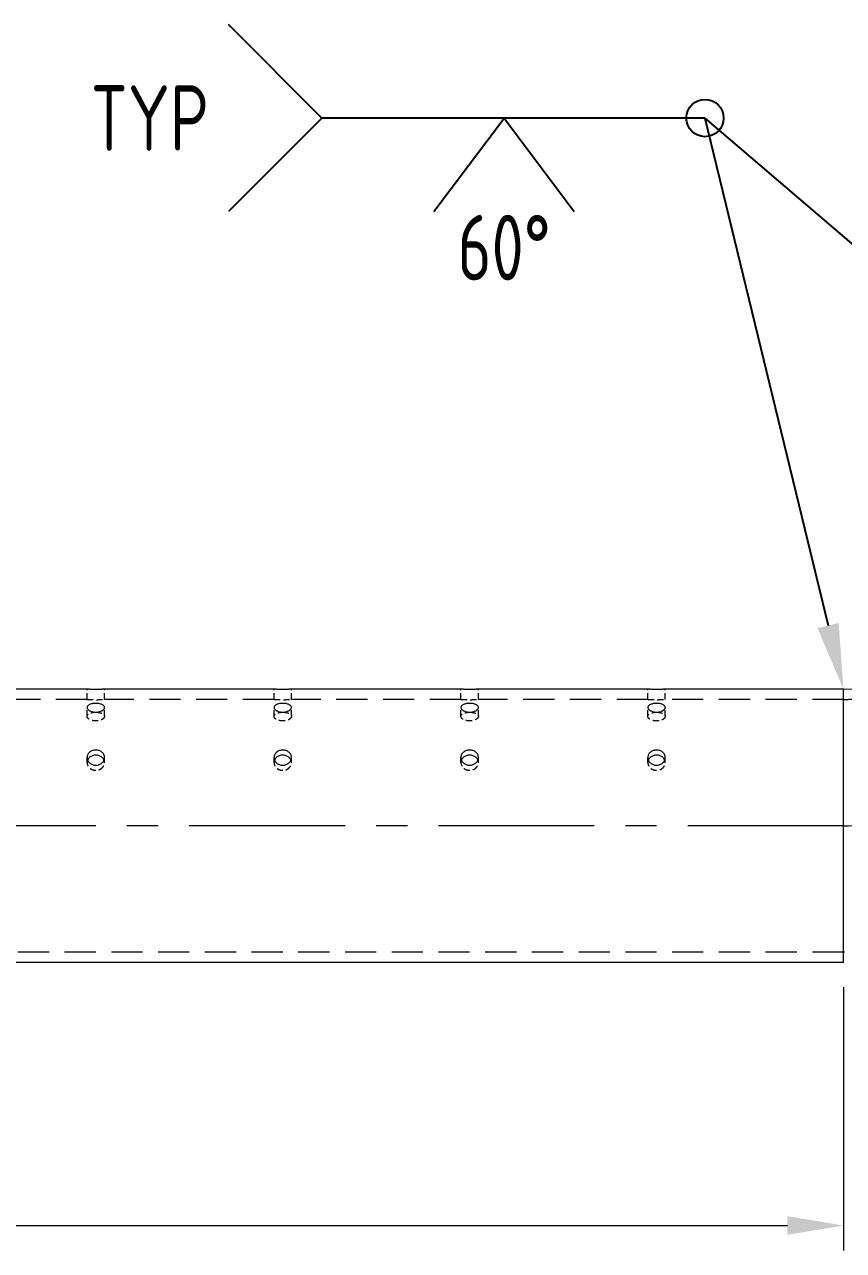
# Model space of a CAD drawing. Header units: millimetres. Extents: x -46397 to 283259, y -8690 to 23983.
# Drawn here: x 160265 to 160922, y 950 to 1933 of the extents above; entities that cross this region are included whole.
import ezdxf

# ---------------------------------------------------------------- set-up
doc = ezdxf.new("R2010")
doc.units = ezdxf.units.MM
doc.linetypes.add('CENTER', pattern=[2, 1.25, -0.25, 0.25, -0.25])
doc.linetypes.add('HIDDENX2', pattern=[0.75, 0.5, -0.25])
doc.layers.get('Defpoints').update_dxf_attribs({"lineweight": 0})
for name, color, linetype, lineweight in [('AM_5', 3, 'Continuous', 25), ('DUONGTAM', 1, 'CENTER', 0), ('PHANTOM 2', 8, 'Continuous', 0)]:
    doc.layers.add(name, color=color, linetype=linetype, lineweight=lineweight)
doc.layers.add('flashshoot', color=7, linetype='Continuous')
doc.styles.add('GHI CHÚ 1', font='isocp_IV25.ttf', dxfattribs={"width": 0.8})
doc.styles.get("Standard").update_dxf_attribs({"font": 'isocp.shx', "width": 0.8})
doc.dimstyles.new('1-30SCALE', dxfattribs={"dimtxt": 75, "dimasz": 75, "dimexe": 37.5, "dimexo": 30, "dimgap": 30, "dimtad": 1, "dimtoh": 1, "dimdec": 0, "dimdsep": 46, "dimtxsty": 'GHI CHÚ 1', "dimcen": 0.09, "dimclrd": 256, "dimclre": 256, "dimclrt": 2, "dimadec": 0, "dimazin": 0, "dimtfac": 1, "dimtdec": 0, "dimtofl": 0, "dimtmove": 0, "dimatfit": 3, "dimfxl": 1, "dimlwd": 0, "dimlwe": 0, "dimarcsym": 0})

# ---------------------------------------------------------------- blocks, each defined once
blk = doc.blocks.new('A$C49aca623')
at = {"color": 2, "linetype": 'Continuous', "lineweight": 0, "ltscale": 10, "extrusion": (2.28848e-17, 1, 0)}
for p, q in [((1353, -563.9), (1217, -563.9)), ((1503, -563.9), (1367, -563.9)), ((1653, -563.9), (1517, -563.9)), ((1803, -563.9), (1667, -563.9)), ((1960, -563.9), (1817, -563.9)), ((1960, -783), (-2832, -783))]:
    blk.add_line(p, q, dxfattribs=at)
at = {"color": 1, "linetype": 'HIDDENX2', "lineweight": 0, "ltscale": 10, "extrusion": (2.28848e-17, 1, 0)}
for p, q in [((1353, -572.08), (1353, -563.9)), ((1367, -572.08), (1367, -563.9)), ((1503, -572.08), (1503, -563.9)), ((1517, -572.08), (1517, -563.9)), ((1653, -572.08), (1653, -563.9)), ((1667, -572.08), (1667, -563.9)), ((1803, -572.08), (1803, -563.9)), ((1817, -572.08), (1817, -563.9)), ((1353, -585.66), (1353, -578.58)), ((1367, -585.66), (1367, -578.58)), ((1503, -585.66), (1503, -578.58)), ((1517, -585.66), (1517, -578.58)), ((1653, -585.66), (1653, -578.58)), ((1667, -585.66), (1667, -578.58)), ((1803, -585.66), (1803, -578.58)), ((1817, -585.66), (1817, -578.58)), ((1353, -622.77), (1353, -618.68)), ((1367, -622.77), (1367, -618.68)), ((1503, -622.77), (1503, -618.68)), ((1517, -622.77), (1517, -618.68)), ((1653, -622.77), (1653, -618.68)), ((1667, -622.77), (1667, -618.68)), ((1803, -622.77), (1803, -618.68)), ((1817, -622.77), (1817, -618.68))]:
    blk.add_line(p, q, dxfattribs=at)
at = {"color": 2, "linetype": 'Continuous', "lineweight": 0, "ltscale": 10}
blk.add_line((1960, -783), (1960, -563.9), dxfattribs=at)
at = {"color": 1, "linetype": 'HIDDENX2', "lineweight": 0, "ltscale": 50, "extrusion": (2.28848e-17, 1, 0)}
for p, q in [((1353, -572.08), (1217, -572.08)), ((1503, -572.08), (1367, -572.08)), ((1653, -572.08), (1517, -572.08)), ((1803, -572.08), (1667, -572.08)), ((1960, -572.08), (1817, -572.08)), ((1960, -774.82), (-2832, -774.82))]:
    blk.add_line(p, q, dxfattribs=at)
at = {"color": 2, "linetype": 'Continuous', "lineweight": 0, "ltscale": 10}
blk.add_arc((1960, -368.45), 195.45, 270, 360, dxfattribs=at)
at = {"color": 1, "linetype": 'HIDDENX2', "lineweight": 0, "ltscale": 50}
for points, knots in [([(2366.37, -368.45), (2366.37, -371.78), (2366.33, -375.12), (2366.1, -384.46), (2365.82, -390.47), (2364.99, -402.46), (2364.44, -408.45), (2363.08, -420.39), (2362.27, -426.35), (2360.38, -438.22), (2359.3, -444.14), (2356.89, -455.91), (2355.55, -461.77), (2352.62, -473.43), (2351.03, -479.23), (2347.58, -490.74), (2345.73, -496.47), (2341.77, -507.82), (2339.67, -513.45), (2335.21, -524.62), (2332.86, -530.15), (2327.92, -541.11), (2325.32, -546.53), (2319.9, -557.26), (2317.06, -562.56), (2311.17, -573.04), (2308.1, -578.21), (2301.74, -588.41), (2298.45, -593.44), (2291.65, -603.35), (2288.14, -608.24), (2280.9, -617.84), (2277.18, -622.56), (2269.53, -631.82), (2265.6, -636.38), (2257.54, -645.3), (2253.41, -649.67), (2244.96, -658.22), (2240.65, -662.41), (2231.83, -670.58), (2227.33, -674.57), (2218.16, -682.34), (2213.49, -686.12), (2203.98, -693.48), (2199.15, -697.06), (2189.32, -703.98), (2184.33, -707.34), (2174.21, -713.83), (2169.08, -716.96), (2158.68, -722.99), (2153.41, -725.89), (2142.76, -731.45), (2137.37, -734.12), (2126.48, -739.2), (2120.97, -741.63), (2109.87, -746.22), (2104.26, -748.4), (2092.96, -752.5), (2087.26, -754.42), (2075.79, -758.02), (2070.02, -759.69), (2058.4, -762.77), (2052.55, -764.19), (2040.81, -766.75), (2034.91, -767.9), (2023.06, -769.94), (2017.12, -770.83), (2005.19, -772.34), (1999.21, -772.97), (1987.23, -773.95), (1981.23, -774.31), (1970.15, -774.72), (1965.07, -774.82), (1960, -774.82)], [0, 0, 0, 0, 10.000757, 10.000757, 28.033596, 28.033596, 46.064384, 46.064384, 64.095172, 64.095172, 82.125961, 82.125961, 100.156749, 100.156749, 118.187538, 118.187538, 136.218326, 136.218326, 154.249115, 154.249115, 172.279903, 172.279903, 190.310692, 190.310692, 208.34148, 208.34148, 226.372269, 226.372269, 244.403058, 244.403058, 262.433846, 262.433846, 280.464635, 280.464635, 298.495423, 298.495423, 316.526212, 316.526212, 334.557, 334.557, 352.587789, 352.587789, 370.618577, 370.618577, 388.649366, 388.649366, 406.680154, 406.680154, 424.710943, 424.710943, 442.741731, 442.741731, 460.77252, 460.77252, 478.803308, 478.803308, 496.834097, 496.834097, 514.864885, 514.864885, 532.895674, 532.895674, 550.926463, 550.926463, 568.957251, 568.957251, 586.98804, 586.98804, 605.018828, 605.018828, 623.049617, 623.049617, 638.273056, 638.273056, 638.273056, 638.273056]), ([(1960, -572.08), (1963.33, -572.08), (1966.67, -572), (1974.25, -571.63), (1978.5, -571.28), (1986.95, -570.33), (1991.17, -569.73), (1999.55, -568.25), (2003.72, -567.38), (2011.99, -565.38), (2016.09, -564.25), (2024.22, -561.73), (2028.25, -560.35), (2036.21, -557.33), (2040.14, -555.7), (2047.89, -552.19), (2051.71, -550.31), (2059.23, -546.32), (2062.93, -544.2), (2070.18, -539.75), (2073.73, -537.41), (2080.69, -532.51), (2084.1, -529.95), (2090.73, -524.63), (2093.97, -521.86), (2100.26, -516.13), (2103.32, -513.17), (2109.24, -507.05), (2112.1, -503.9), (2117.63, -497.43), (2120.29, -494.11), (2125.4, -487.3), (2127.85, -483.82), (2132.52, -476.71), (2134.75, -473.07), (2138.97, -465.68), (2140.96, -461.92), (2144.71, -454.28), (2146.46, -450.4), (2149.72, -442.54), (2151.23, -438.56), (2153.99, -430.51), (2155.24, -426.44), (2157.5, -418.23), (2158.49, -414.09), (2160.23, -405.76), (2160.96, -401.57), (2162.17, -393.14), (2162.64, -388.91), (2163.32, -380.43), (2163.53, -376.18), (2163.62, -370.76), (2163.63, -369.61), (2163.63, -368.45)], [0, 0, 0, 0, 10.003018, 10.003018, 22.768541, 22.768541, 35.532448, 35.532448, 48.296355, 48.296355, 61.060263, 61.060263, 73.82417, 73.82417, 86.588078, 86.588078, 99.351985, 99.351985, 112.115893, 112.115893, 124.879801, 124.879801, 137.643708, 137.643708, 150.407616, 150.407616, 163.171523, 163.171523, 175.935431, 175.935431, 188.699339, 188.699339, 201.463246, 201.463246, 214.227154, 214.227154, 226.991061, 226.991061, 239.754969, 239.754969, 252.518876, 252.518876, 265.282784, 265.282784, 278.046692, 278.046692, 290.810599, 290.810599, 303.574507, 303.574507, 316.338414, 316.338414, 319.810033, 319.810033, 319.810033, 319.810033])]:
    blk.add_open_spline(points, degree=3, knots=knots, dxfattribs=at)
at = {"color": 2, "linetype": 'Continuous', "lineweight": 0, "ltscale": 10}
for points, knots in [([(1367, -563.9), (1367, -563.9), (1366.96, -563.9), (1366.78, -563.91), (1366.65, -563.92), (1366.29, -563.94), (1366.07, -563.96), (1365.55, -563.98), (1365.26, -564), (1364.64, -564.03), (1364.29, -564.04), (1363.52, -564.07), (1363.11, -564.08), (1362.25, -564.1), (1361.8, -564.11), (1360.89, -564.12), (1360.44, -564.12), (1359.56, -564.12), (1359.11, -564.12), (1358.2, -564.11), (1357.75, -564.1), (1356.89, -564.08), (1356.48, -564.07), (1355.71, -564.04), (1355.36, -564.03), (1354.74, -564), (1354.45, -563.98), (1353.93, -563.96), (1353.71, -563.94), (1353.35, -563.92), (1353.22, -563.91), (1353.04, -563.9), (1353, -563.9), (1353, -563.9)], [10.550311, 10.550311, 10.550311, 10.550311, 11.869099, 11.869099, 13.187888, 13.187888, 14.506676, 14.506676, 15.825465, 15.825465, 17.144254, 17.144254, 18.463043, 18.463043, 19.781833, 19.781833, 21.100622, 21.100622, 22.419411, 22.419411, 23.7382, 23.7382, 25.05699, 25.05699, 26.375779, 26.375779, 27.694567, 27.694567, 29.013356, 29.013356, 30.332144, 30.332144, 31.650933, 31.650933, 31.650933, 31.650933]), ([(1517, -563.9), (1517, -563.9), (1516.96, -563.9), (1516.78, -563.91), (1516.65, -563.92), (1516.29, -563.94), (1516.07, -563.96), (1515.55, -563.98), (1515.26, -564), (1514.64, -564.03), (1514.29, -564.04), (1513.52, -564.07), (1513.11, -564.08), (1512.25, -564.1), (1511.8, -564.11), (1510.89, -564.12), (1510.44, -564.12), (1509.56, -564.12), (1509.11, -564.12), (1508.2, -564.11), (1507.75, -564.1), (1506.89, -564.08), (1506.48, -564.07), (1505.71, -564.04), (1505.36, -564.03), (1504.74, -564), (1504.45, -563.98), (1503.93, -563.96), (1503.71, -563.94), (1503.35, -563.92), (1503.22, -563.91), (1503.04, -563.9), (1503, -563.9), (1503, -563.9)], [10.550311, 10.550311, 10.550311, 10.550311, 11.869099, 11.869099, 13.187888, 13.187888, 14.506676, 14.506676, 15.825465, 15.825465, 17.144254, 17.144254, 18.463043, 18.463043, 19.781833, 19.781833, 21.100622, 21.100622, 22.419411, 22.419411, 23.7382, 23.7382, 25.05699, 25.05699, 26.375779, 26.375779, 27.694567, 27.694567, 29.013356, 29.013356, 30.332144, 30.332144, 31.650933, 31.650933, 31.650933, 31.650933]), ([(1667, -563.9), (1667, -563.9), (1666.96, -563.9), (1666.78, -563.91), (1666.65, -563.92), (1666.29, -563.94), (1666.07, -563.96), (1665.55, -563.98), (1665.26, -564), (1664.64, -564.03), (1664.29, -564.04), (1663.52, -564.07), (1663.11, -564.08), (1662.25, -564.1), (1661.8, -564.11), (1660.89, -564.12), (1660.44, -564.12), (1659.56, -564.12), (1659.11, -564.12), (1658.2, -564.11), (1657.75, -564.1), (1656.89, -564.08), (1656.48, -564.07), (1655.71, -564.04), (1655.36, -564.03), (1654.74, -564), (1654.45, -563.98), (1653.93, -563.96), (1653.71, -563.94), (1653.35, -563.92), (1653.22, -563.91), (1653.04, -563.9), (1653, -563.9), (1653, -563.9)], [10.550311, 10.550311, 10.550311, 10.550311, 11.869099, 11.869099, 13.187888, 13.187888, 14.506676, 14.506676, 15.825465, 15.825465, 17.144254, 17.144254, 18.463043, 18.463043, 19.781833, 19.781833, 21.100622, 21.100622, 22.419411, 22.419411, 23.7382, 23.7382, 25.05699, 25.05699, 26.375779, 26.375779, 27.694567, 27.694567, 29.013356, 29.013356, 30.332144, 30.332144, 31.650933, 31.650933, 31.650933, 31.650933]), ([(1817, -563.9), (1817, -563.9), (1816.96, -563.9), (1816.78, -563.91), (1816.65, -563.92), (1816.29, -563.94), (1816.07, -563.96), (1815.55, -563.98), (1815.26, -564), (1814.64, -564.03), (1814.29, -564.04), (1813.52, -564.07), (1813.11, -564.08), (1812.25, -564.1), (1811.8, -564.11), (1810.89, -564.12), (1810.44, -564.12), (1809.56, -564.12), (1809.11, -564.12), (1808.2, -564.11), (1807.75, -564.1), (1806.89, -564.08), (1806.48, -564.07), (1805.71, -564.04), (1805.36, -564.03), (1804.74, -564), (1804.45, -563.98), (1803.93, -563.96), (1803.71, -563.94), (1803.35, -563.92), (1803.22, -563.91), (1803.04, -563.9), (1803, -563.9), (1803, -563.9)], [10.550311, 10.550311, 10.550311, 10.550311, 11.869099, 11.869099, 13.187888, 13.187888, 14.506676, 14.506676, 15.825465, 15.825465, 17.144254, 17.144254, 18.463043, 18.463043, 19.781833, 19.781833, 21.100622, 21.100622, 22.419411, 22.419411, 23.7382, 23.7382, 25.05699, 25.05699, 26.375779, 26.375779, 27.694567, 27.694567, 29.013356, 29.013356, 30.332144, 30.332144, 31.650933, 31.650933, 31.650933, 31.650933]), ([(1360, -575.27), (1360.44, -575.27), (1360.89, -575.29), (1361.8, -575.37), (1362.25, -575.43), (1363.11, -575.59), (1363.52, -575.69), (1364.29, -575.92), (1364.64, -576.06), (1365.26, -576.34), (1365.55, -576.51), (1366.07, -576.86), (1366.29, -577.06), (1366.65, -577.47), (1366.78, -577.69), (1366.96, -578.13), (1367, -578.36), (1367, -578.8), (1366.96, -579.03), (1366.78, -579.49), (1366.65, -579.72), (1366.29, -580.17), (1366.07, -580.39), (1365.55, -580.79), (1365.26, -580.98), (1364.64, -581.32), (1364.29, -581.47), (1363.52, -581.76), (1363.11, -581.88), (1362.25, -582.07), (1361.8, -582.15), (1360.89, -582.25), (1360.44, -582.27), (1359.56, -582.27), (1359.11, -582.25), (1358.2, -582.15), (1357.75, -582.07), (1356.89, -581.88), (1356.48, -581.76), (1355.71, -581.47), (1355.36, -581.32), (1354.74, -580.98), (1354.45, -580.79), (1353.93, -580.39), (1353.71, -580.17), (1353.35, -579.72), (1353.22, -579.49), (1353.04, -579.03), (1353, -578.8), (1353, -578.36), (1353.04, -578.13), (1353.22, -577.69), (1353.35, -577.47), (1353.71, -577.06), (1353.93, -576.86), (1354.45, -576.51), (1354.74, -576.34), (1355.36, -576.06), (1355.71, -575.92), (1356.48, -575.69), (1356.89, -575.59), (1357.75, -575.43), (1358.2, -575.37), (1359.11, -575.29), (1359.56, -575.27), (1360, -575.27)], [0, 0, 0, 0, 1.318789, 1.318789, 2.637578, 2.637578, 3.956368, 3.956368, 5.275157, 5.275157, 6.593945, 6.593945, 7.912734, 7.912734, 9.231522, 9.231522, 10.550311, 10.550311, 11.869099, 11.869099, 13.187888, 13.187888, 14.506676, 14.506676, 15.825465, 15.825465, 17.144254, 17.144254, 18.463043, 18.463043, 19.781833, 19.781833, 21.100622, 21.100622, 22.419411, 22.419411, 23.7382, 23.7382, 25.05699, 25.05699, 26.375779, 26.375779, 27.694567, 27.694567, 29.013356, 29.013356, 30.332144, 30.332144, 31.650933, 31.650933, 32.969721, 32.969721, 34.28851, 34.28851, 35.607298, 35.607298, 36.926087, 36.926087, 38.244876, 38.244876, 39.563665, 39.563665, 40.882454, 40.882454, 42.201244, 42.201244, 42.201244, 42.201244]), ([(1510, -575.27), (1510.44, -575.27), (1510.89, -575.29), (1511.8, -575.37), (1512.25, -575.43), (1513.11, -575.59), (1513.52, -575.69), (1514.29, -575.92), (1514.64, -576.06), (1515.26, -576.34), (1515.55, -576.51), (1516.07, -576.86), (1516.29, -577.06), (1516.65, -577.47), (1516.78, -577.69), (1516.96, -578.13), (1517, -578.36), (1517, -578.8), (1516.96, -579.03), (1516.78, -579.49), (1516.65, -579.72), (1516.29, -580.17), (1516.07, -580.39), (1515.55, -580.79), (1515.26, -580.98), (1514.64, -581.32), (1514.29, -581.47), (1513.52, -581.76), (1513.11, -581.88), (1512.25, -582.07), (1511.8, -582.15), (1510.89, -582.25), (1510.44, -582.27), (1509.56, -582.27), (1509.11, -582.25), (1508.2, -582.15), (1507.75, -582.07), (1506.89, -581.88), (1506.48, -581.76), (1505.71, -581.47), (1505.36, -581.32), (1504.74, -580.98), (1504.45, -580.79), (1503.93, -580.39), (1503.71, -580.17), (1503.35, -579.72), (1503.22, -579.49), (1503.04, -579.03), (1503, -578.8), (1503, -578.36), (1503.04, -578.13), (1503.22, -577.69), (1503.35, -577.47), (1503.71, -577.06), (1503.93, -576.86), (1504.45, -576.51), (1504.74, -576.34), (1505.36, -576.06), (1505.71, -575.92), (1506.48, -575.69), (1506.89, -575.59), (1507.75, -575.43), (1508.2, -575.37), (1509.11, -575.29), (1509.56, -575.27), (1510, -575.27)], [0, 0, 0, 0, 1.318789, 1.318789, 2.637578, 2.637578, 3.956368, 3.956368, 5.275157, 5.275157, 6.593945, 6.593945, 7.912734, 7.912734, 9.231522, 9.231522, 10.550311, 10.550311, 11.869099, 11.869099, 13.187888, 13.187888, 14.506676, 14.506676, 15.825465, 15.825465, 17.144254, 17.144254, 18.463043, 18.463043, 19.781833, 19.781833, 21.100622, 21.100622, 22.419411, 22.419411, 23.7382, 23.7382, 25.05699, 25.05699, 26.375779, 26.375779, 27.694567, 27.694567, 29.013356, 29.013356, 30.332144, 30.332144, 31.650933, 31.650933, 32.969721, 32.969721, 34.28851, 34.28851, 35.607298, 35.607298, 36.926087, 36.926087, 38.244876, 38.244876, 39.563665, 39.563665, 40.882454, 40.882454, 42.201244, 42.201244, 42.201244, 42.201244]), ([(1660, -575.27), (1660.44, -575.27), (1660.89, -575.29), (1661.8, -575.37), (1662.25, -575.43), (1663.11, -575.59), (1663.52, -575.69), (1664.29, -575.92), (1664.64, -576.06), (1665.26, -576.34), (1665.55, -576.51), (1666.07, -576.86), (1666.29, -577.06), (1666.65, -577.47), (1666.78, -577.69), (1666.96, -578.13), (1667, -578.36), (1667, -578.8), (1666.96, -579.03), (1666.78, -579.49), (1666.65, -579.72), (1666.29, -580.17), (1666.07, -580.39), (1665.55, -580.79), (1665.26, -580.98), (1664.64, -581.32), (1664.29, -581.47), (1663.52, -581.76), (1663.11, -581.88), (1662.25, -582.07), (1661.8, -582.15), (1660.89, -582.25), (1660.44, -582.27), (1659.56, -582.27), (1659.11, -582.25), (1658.2, -582.15), (1657.75, -582.07), (1656.89, -581.88), (1656.48, -581.76), (1655.71, -581.47), (1655.36, -581.32), (1654.74, -580.98), (1654.45, -580.79), (1653.93, -580.39), (1653.71, -580.17), (1653.35, -579.72), (1653.22, -579.49), (1653.04, -579.03), (1653, -578.8), (1653, -578.36), (1653.04, -578.13), (1653.22, -577.69), (1653.35, -577.47), (1653.71, -577.06), (1653.93, -576.86), (1654.45, -576.51), (1654.74, -576.34), (1655.36, -576.06), (1655.71, -575.92), (1656.48, -575.69), (1656.89, -575.59), (1657.75, -575.43), (1658.2, -575.37), (1659.11, -575.29), (1659.56, -575.27), (1660, -575.27)], [0, 0, 0, 0, 1.318789, 1.318789, 2.637578, 2.637578, 3.956368, 3.956368, 5.275157, 5.275157, 6.593945, 6.593945, 7.912734, 7.912734, 9.231522, 9.231522, 10.550311, 10.550311, 11.869099, 11.869099, 13.187888, 13.187888, 14.506676, 14.506676, 15.825465, 15.825465, 17.144254, 17.144254, 18.463043, 18.463043, 19.781833, 19.781833, 21.100622, 21.100622, 22.419411, 22.419411, 23.7382, 23.7382, 25.05699, 25.05699, 26.375779, 26.375779, 27.694567, 27.694567, 29.013356, 29.013356, 30.332144, 30.332144, 31.650933, 31.650933, 32.969721, 32.969721, 34.28851, 34.28851, 35.607298, 35.607298, 36.926087, 36.926087, 38.244876, 38.244876, 39.563665, 39.563665, 40.882454, 40.882454, 42.201244, 42.201244, 42.201244, 42.201244]), ([(1810, -575.27), (1810.44, -575.27), (1810.89, -575.29), (1811.8, -575.37), (1812.25, -575.43), (1813.11, -575.59), (1813.52, -575.69), (1814.29, -575.92), (1814.64, -576.06), (1815.26, -576.34), (1815.55, -576.51), (1816.07, -576.86), (1816.29, -577.06), (1816.65, -577.47), (1816.78, -577.69), (1816.96, -578.13), (1817, -578.36), (1817, -578.8), (1816.96, -579.03), (1816.78, -579.49), (1816.65, -579.72), (1816.29, -580.17), (1816.07, -580.39), (1815.55, -580.79), (1815.26, -580.98), (1814.64, -581.32), (1814.29, -581.47), (1813.52, -581.76), (1813.11, -581.88), (1812.25, -582.07), (1811.8, -582.15), (1810.89, -582.25), (1810.44, -582.27), (1809.56, -582.27), (1809.11, -582.25), (1808.2, -582.15), (1807.75, -582.07), (1806.89, -581.88), (1806.48, -581.76), (1805.71, -581.47), (1805.36, -581.32), (1804.74, -580.98), (1804.45, -580.79), (1803.93, -580.39), (1803.71, -580.17), (1803.35, -579.72), (1803.22, -579.49), (1803.04, -579.03), (1803, -578.8), (1803, -578.36), (1803.04, -578.13), (1803.22, -577.69), (1803.35, -577.47), (1803.71, -577.06), (1803.93, -576.86), (1804.45, -576.51), (1804.74, -576.34), (1805.36, -576.06), (1805.71, -575.92), (1806.48, -575.69), (1806.89, -575.59), (1807.75, -575.43), (1808.2, -575.37), (1809.11, -575.29), (1809.56, -575.27), (1810, -575.27)], [0, 0, 0, 0, 1.318789, 1.318789, 2.637578, 2.637578, 3.956368, 3.956368, 5.275157, 5.275157, 6.593945, 6.593945, 7.912734, 7.912734, 9.231522, 9.231522, 10.550311, 10.550311, 11.869099, 11.869099, 13.187888, 13.187888, 14.506676, 14.506676, 15.825465, 15.825465, 17.144254, 17.144254, 18.463043, 18.463043, 19.781833, 19.781833, 21.100622, 21.100622, 22.419411, 22.419411, 23.7382, 23.7382, 25.05699, 25.05699, 26.375779, 26.375779, 27.694567, 27.694567, 29.013356, 29.013356, 30.332144, 30.332144, 31.650933, 31.650933, 32.969721, 32.969721, 34.28851, 34.28851, 35.607298, 35.607298, 36.926087, 36.926087, 38.244876, 38.244876, 39.563665, 39.563665, 40.882454, 40.882454, 42.201244, 42.201244, 42.201244, 42.201244]), ([(1360, -612.72), (1360.44, -612.72), (1360.89, -612.76), (1361.8, -612.91), (1362.25, -613.02), (1363.11, -613.32), (1363.52, -613.51), (1364.29, -613.94), (1364.64, -614.18), (1365.26, -614.71), (1365.55, -615), (1366.07, -615.65), (1366.29, -616), (1366.65, -616.74), (1366.78, -617.12), (1366.96, -617.9), (1367, -618.29), (1367, -619.06), (1366.96, -619.45), (1366.78, -620.24), (1366.65, -620.63), (1366.29, -621.39), (1366.07, -621.75), (1365.55, -622.43), (1365.26, -622.74), (1364.64, -623.29), (1364.29, -623.55), (1363.52, -624.01), (1363.11, -624.21), (1362.25, -624.53), (1361.8, -624.65), (1360.89, -624.81), (1360.44, -624.85), (1359.56, -624.85), (1359.11, -624.81), (1358.2, -624.65), (1357.75, -624.53), (1356.89, -624.21), (1356.48, -624.01), (1355.71, -623.55), (1355.36, -623.29), (1354.74, -622.74), (1354.45, -622.43), (1353.93, -621.75), (1353.71, -621.39), (1353.35, -620.63), (1353.22, -620.24), (1353.04, -619.45), (1353, -619.06), (1353, -618.29), (1353.04, -617.9), (1353.22, -617.12), (1353.35, -616.74), (1353.71, -616), (1353.93, -615.65), (1354.45, -615), (1354.74, -614.71), (1355.36, -614.18), (1355.71, -613.94), (1356.48, -613.51), (1356.89, -613.32), (1357.75, -613.02), (1358.2, -612.91), (1359.11, -612.76), (1359.56, -612.72), (1360, -612.72)], [0, 0, 0, 0, 1.318789, 1.318789, 2.637578, 2.637578, 3.956368, 3.956368, 5.275157, 5.275157, 6.593945, 6.593945, 7.912734, 7.912734, 9.231522, 9.231522, 10.550311, 10.550311, 11.869099, 11.869099, 13.187888, 13.187888, 14.506676, 14.506676, 15.825465, 15.825465, 17.144254, 17.144254, 18.463043, 18.463043, 19.781833, 19.781833, 21.100622, 21.100622, 22.419411, 22.419411, 23.7382, 23.7382, 25.05699, 25.05699, 26.375779, 26.375779, 27.694567, 27.694567, 29.013356, 29.013356, 30.332144, 30.332144, 31.650933, 31.650933, 32.969721, 32.969721, 34.28851, 34.28851, 35.607298, 35.607298, 36.926087, 36.926087, 38.244876, 38.244876, 39.563665, 39.563665, 40.882454, 40.882454, 42.201244, 42.201244, 42.201244, 42.201244]), ([(1360, -616.82), (1359.56, -616.82), (1359.11, -616.86), (1358.2, -617.01), (1357.75, -617.12), (1356.89, -617.42), (1356.48, -617.6), (1355.71, -618.03), (1355.36, -618.28), (1354.74, -618.8), (1354.45, -619.1), (1353.93, -619.74), (1353.71, -620.09), (1353.49, -620.55), (1353.45, -620.64), (1353.41, -620.73)], [0, 0, 0, 0, 1.318854, 1.318854, 2.637708, 2.637708, 3.956563, 3.956563, 5.275417, 5.275417, 6.59427, 6.59427, 7.913123, 7.913123, 8.233495, 8.233495, 8.233495, 8.233495]), ([(1366.59, -620.73), (1366.55, -620.64), (1366.51, -620.55), (1366.29, -620.09), (1366.07, -619.74), (1365.55, -619.1), (1365.26, -618.8), (1364.64, -618.28), (1364.29, -618.03), (1363.52, -617.6), (1363.11, -617.42), (1362.25, -617.12), (1361.8, -617.01), (1360.89, -616.86), (1360.44, -616.82), (1360, -616.82)], [33.969824, 33.969824, 33.969824, 33.969824, 34.290196, 34.290196, 35.609049, 35.609049, 36.927902, 36.927902, 38.246757, 38.246757, 39.565611, 39.565611, 40.884465, 40.884465, 42.203319, 42.203319, 42.203319, 42.203319]), ([(1510, -612.72), (1510.44, -612.72), (1510.89, -612.76), (1511.8, -612.91), (1512.25, -613.02), (1513.11, -613.32), (1513.52, -613.51), (1514.29, -613.94), (1514.64, -614.18), (1515.26, -614.71), (1515.55, -615), (1516.07, -615.65), (1516.29, -616), (1516.65, -616.74), (1516.78, -617.12), (1516.96, -617.9), (1517, -618.29), (1517, -619.06), (1516.96, -619.45), (1516.78, -620.24), (1516.65, -620.63), (1516.29, -621.39), (1516.07, -621.75), (1515.55, -622.43), (1515.26, -622.74), (1514.64, -623.29), (1514.29, -623.55), (1513.52, -624.01), (1513.11, -624.21), (1512.25, -624.53), (1511.8, -624.65), (1510.89, -624.81), (1510.44, -624.85), (1509.56, -624.85), (1509.11, -624.81), (1508.2, -624.65), (1507.75, -624.53), (1506.89, -624.21), (1506.48, -624.01), (1505.71, -623.55), (1505.36, -623.29), (1504.74, -622.74), (1504.45, -622.43), (1503.93, -621.75), (1503.71, -621.39), (1503.35, -620.63), (1503.22, -620.24), (1503.04, -619.45), (1503, -619.06), (1503, -618.29), (1503.04, -617.9), (1503.22, -617.12), (1503.35, -616.74), (1503.71, -616), (1503.93, -615.65), (1504.45, -615), (1504.74, -614.71), (1505.36, -614.18), (1505.71, -613.94), (1506.48, -613.51), (1506.89, -613.32), (1507.75, -613.02), (1508.2, -612.91), (1509.11, -612.76), (1509.56, -612.72), (1510, -612.72)], [0, 0, 0, 0, 1.318789, 1.318789, 2.637578, 2.637578, 3.956368, 3.956368, 5.275157, 5.275157, 6.593945, 6.593945, 7.912734, 7.912734, 9.231522, 9.231522, 10.550311, 10.550311, 11.869099, 11.869099, 13.187888, 13.187888, 14.506676, 14.506676, 15.825465, 15.825465, 17.144254, 17.144254, 18.463043, 18.463043, 19.781833, 19.781833, 21.100622, 21.100622, 22.419411, 22.419411, 23.7382, 23.7382, 25.05699, 25.05699, 26.375779, 26.375779, 27.694567, 27.694567, 29.013356, 29.013356, 30.332144, 30.332144, 31.650933, 31.650933, 32.969721, 32.969721, 34.28851, 34.28851, 35.607298, 35.607298, 36.926087, 36.926087, 38.244876, 38.244876, 39.563665, 39.563665, 40.882454, 40.882454, 42.201244, 42.201244, 42.201244, 42.201244]), ([(1510, -616.82), (1509.56, -616.82), (1509.11, -616.86), (1508.2, -617.01), (1507.75, -617.12), (1506.89, -617.42), (1506.48, -617.6), (1505.71, -618.03), (1505.36, -618.28), (1504.74, -618.8), (1504.45, -619.1), (1503.93, -619.74), (1503.71, -620.09), (1503.49, -620.55), (1503.45, -620.64), (1503.41, -620.73)], [0, 0, 0, 0, 1.318854, 1.318854, 2.637708, 2.637708, 3.956563, 3.956563, 5.275417, 5.275417, 6.59427, 6.59427, 7.913123, 7.913123, 8.233495, 8.233495, 8.233495, 8.233495]), ([(1516.59, -620.73), (1516.55, -620.64), (1516.51, -620.55), (1516.29, -620.09), (1516.07, -619.74), (1515.55, -619.1), (1515.26, -618.8), (1514.64, -618.28), (1514.29, -618.03), (1513.52, -617.6), (1513.11, -617.42), (1512.25, -617.12), (1511.8, -617.01), (1510.89, -616.86), (1510.44, -616.82), (1510, -616.82)], [33.969824, 33.969824, 33.969824, 33.969824, 34.290196, 34.290196, 35.609049, 35.609049, 36.927902, 36.927902, 38.246757, 38.246757, 39.565611, 39.565611, 40.884465, 40.884465, 42.203319, 42.203319, 42.203319, 42.203319]), ([(1660, -612.72), (1660.44, -612.72), (1660.89, -612.76), (1661.8, -612.91), (1662.25, -613.02), (1663.11, -613.32), (1663.52, -613.51), (1664.29, -613.94), (1664.64, -614.18), (1665.26, -614.71), (1665.55, -615), (1666.07, -615.65), (1666.29, -616), (1666.65, -616.74), (1666.78, -617.12), (1666.96, -617.9), (1667, -618.29), (1667, -619.06), (1666.96, -619.45), (1666.78, -620.24), (1666.65, -620.63), (1666.29, -621.39), (1666.07, -621.75), (1665.55, -622.43), (1665.26, -622.74), (1664.64, -623.29), (1664.29, -623.55), (1663.52, -624.01), (1663.11, -624.21), (1662.25, -624.53), (1661.8, -624.65), (1660.89, -624.81), (1660.44, -624.85), (1659.56, -624.85), (1659.11, -624.81), (1658.2, -624.65), (1657.75, -624.53), (1656.89, -624.21), (1656.48, -624.01), (1655.71, -623.55), (1655.36, -623.29), (1654.74, -622.74), (1654.45, -622.43), (1653.93, -621.75), (1653.71, -621.39), (1653.35, -620.63), (1653.22, -620.24), (1653.04, -619.45), (1653, -619.06), (1653, -618.29), (1653.04, -617.9), (1653.22, -617.12), (1653.35, -616.74), (1653.71, -616), (1653.93, -615.65), (1654.45, -615), (1654.74, -614.71), (1655.36, -614.18), (1655.71, -613.94), (1656.48, -613.51), (1656.89, -613.32), (1657.75, -613.02), (1658.2, -612.91), (1659.11, -612.76), (1659.56, -612.72), (1660, -612.72)], [0, 0, 0, 0, 1.318789, 1.318789, 2.637578, 2.637578, 3.956368, 3.956368, 5.275157, 5.275157, 6.593945, 6.593945, 7.912734, 7.912734, 9.231522, 9.231522, 10.550311, 10.550311, 11.869099, 11.869099, 13.187888, 13.187888, 14.506676, 14.506676, 15.825465, 15.825465, 17.144254, 17.144254, 18.463043, 18.463043, 19.781833, 19.781833, 21.100622, 21.100622, 22.419411, 22.419411, 23.7382, 23.7382, 25.05699, 25.05699, 26.375779, 26.375779, 27.694567, 27.694567, 29.013356, 29.013356, 30.332144, 30.332144, 31.650933, 31.650933, 32.969721, 32.969721, 34.28851, 34.28851, 35.607298, 35.607298, 36.926087, 36.926087, 38.244876, 38.244876, 39.563665, 39.563665, 40.882454, 40.882454, 42.201244, 42.201244, 42.201244, 42.201244]), ([(1660, -616.82), (1659.56, -616.82), (1659.11, -616.86), (1658.2, -617.01), (1657.75, -617.12), (1656.89, -617.42), (1656.48, -617.6), (1655.71, -618.03), (1655.36, -618.28), (1654.74, -618.8), (1654.45, -619.1), (1653.93, -619.74), (1653.71, -620.09), (1653.49, -620.55), (1653.45, -620.64), (1653.41, -620.73)], [0, 0, 0, 0, 1.318854, 1.318854, 2.637708, 2.637708, 3.956563, 3.956563, 5.275417, 5.275417, 6.59427, 6.59427, 7.913123, 7.913123, 8.233495, 8.233495, 8.233495, 8.233495]), ([(1666.59, -620.73), (1666.55, -620.64), (1666.51, -620.55), (1666.29, -620.09), (1666.07, -619.74), (1665.55, -619.1), (1665.26, -618.8), (1664.64, -618.28), (1664.29, -618.03), (1663.52, -617.6), (1663.11, -617.42), (1662.25, -617.12), (1661.8, -617.01), (1660.89, -616.86), (1660.44, -616.82), (1660, -616.82)], [33.969824, 33.969824, 33.969824, 33.969824, 34.290196, 34.290196, 35.609049, 35.609049, 36.927902, 36.927902, 38.246757, 38.246757, 39.565611, 39.565611, 40.884465, 40.884465, 42.203319, 42.203319, 42.203319, 42.203319]), ([(1810, -612.72), (1810.44, -612.72), (1810.89, -612.76), (1811.8, -612.91), (1812.25, -613.02), (1813.11, -613.32), (1813.52, -613.51), (1814.29, -613.94), (1814.64, -614.18), (1815.26, -614.71), (1815.55, -615), (1816.07, -615.65), (1816.29, -616), (1816.65, -616.74), (1816.78, -617.12), (1816.96, -617.9), (1817, -618.29), (1817, -619.06), (1816.96, -619.45), (1816.78, -620.24), (1816.65, -620.63), (1816.29, -621.39), (1816.07, -621.75), (1815.55, -622.43), (1815.26, -622.74), (1814.64, -623.29), (1814.29, -623.55), (1813.52, -624.01), (1813.11, -624.21), (1812.25, -624.53), (1811.8, -624.65), (1810.89, -624.81), (1810.44, -624.85), (1809.56, -624.85), (1809.11, -624.81), (1808.2, -624.65), (1807.75, -624.53), (1806.89, -624.21), (1806.48, -624.01), (1805.71, -623.55), (1805.36, -623.29), (1804.74, -622.74), (1804.45, -622.43), (1803.93, -621.75), (1803.71, -621.39), (1803.35, -620.63), (1803.22, -620.24), (1803.04, -619.45), (1803, -619.06), (1803, -618.29), (1803.04, -617.9), (1803.22, -617.12), (1803.35, -616.74), (1803.71, -616), (1803.93, -615.65), (1804.45, -615), (1804.74, -614.71), (1805.36, -614.18), (1805.71, -613.94), (1806.48, -613.51), (1806.89, -613.32), (1807.75, -613.02), (1808.2, -612.91), (1809.11, -612.76), (1809.56, -612.72), (1810, -612.72)], [0, 0, 0, 0, 1.318789, 1.318789, 2.637578, 2.637578, 3.956368, 3.956368, 5.275157, 5.275157, 6.593945, 6.593945, 7.912734, 7.912734, 9.231522, 9.231522, 10.550311, 10.550311, 11.869099, 11.869099, 13.187888, 13.187888, 14.506676, 14.506676, 15.825465, 15.825465, 17.144254, 17.144254, 18.463043, 18.463043, 19.781833, 19.781833, 21.100622, 21.100622, 22.419411, 22.419411, 23.7382, 23.7382, 25.05699, 25.05699, 26.375779, 26.375779, 27.694567, 27.694567, 29.013356, 29.013356, 30.332144, 30.332144, 31.650933, 31.650933, 32.969721, 32.969721, 34.28851, 34.28851, 35.607298, 35.607298, 36.926087, 36.926087, 38.244876, 38.244876, 39.563665, 39.563665, 40.882454, 40.882454, 42.201244, 42.201244, 42.201244, 42.201244]), ([(1810, -616.82), (1809.56, -616.82), (1809.11, -616.86), (1808.2, -617.01), (1807.75, -617.12), (1806.89, -617.42), (1806.48, -617.6), (1805.71, -618.03), (1805.36, -618.28), (1804.74, -618.8), (1804.45, -619.1), (1803.93, -619.74), (1803.71, -620.09), (1803.49, -620.55), (1803.45, -620.64), (1803.41, -620.73)], [0, 0, 0, 0, 1.318854, 1.318854, 2.637708, 2.637708, 3.956563, 3.956563, 5.275417, 5.275417, 6.59427, 6.59427, 7.913123, 7.913123, 8.233495, 8.233495, 8.233495, 8.233495]), ([(1816.59, -620.73), (1816.55, -620.64), (1816.51, -620.55), (1816.29, -620.09), (1816.07, -619.74), (1815.55, -619.1), (1815.26, -618.8), (1814.64, -618.28), (1814.29, -618.03), (1813.52, -617.6), (1813.11, -617.42), (1812.25, -617.12), (1811.8, -617.01), (1810.89, -616.86), (1810.44, -616.82), (1810, -616.82)], [33.969824, 33.969824, 33.969824, 33.969824, 34.290196, 34.290196, 35.609049, 35.609049, 36.927902, 36.927902, 38.246757, 38.246757, 39.565611, 39.565611, 40.884465, 40.884465, 42.203319, 42.203319, 42.203319, 42.203319])]:
    blk.add_open_spline(points, degree=3, knots=knots, dxfattribs=at)
at = {"color": 1, "linetype": 'HIDDENX2', "lineweight": 0, "ltscale": 10}
for points, knots in [([(1353, -572.08), (1353, -572.08), (1353.04, -572.08), (1353.22, -572.09), (1353.35, -572.1), (1353.71, -572.13), (1353.93, -572.14), (1354.45, -572.17), (1354.74, -572.19), (1355.36, -572.22), (1355.71, -572.23), (1356.48, -572.26), (1356.89, -572.28), (1357.75, -572.3), (1358.2, -572.31), (1359.11, -572.32), (1359.56, -572.32), (1360.44, -572.32), (1360.89, -572.32), (1361.8, -572.31), (1362.25, -572.3), (1363.11, -572.28), (1363.52, -572.26), (1364.29, -572.23), (1364.64, -572.22), (1365.26, -572.19), (1365.55, -572.17), (1366.07, -572.14), (1366.29, -572.13), (1366.65, -572.1), (1366.78, -572.09), (1366.96, -572.08), (1367, -572.08), (1367, -572.08)], [10.55083, 10.55083, 10.55083, 10.55083, 11.869683, 11.869683, 13.188536, 13.188536, 14.507389, 14.507389, 15.826243, 15.826243, 17.145097, 17.145097, 18.463951, 18.463951, 19.782805, 19.782805, 21.10166, 21.10166, 22.420514, 22.420514, 23.739368, 23.739368, 25.058222, 25.058222, 26.377077, 26.377077, 27.69593, 27.69593, 29.014783, 29.014783, 30.333636, 30.333636, 31.652489, 31.652489, 31.652489, 31.652489]), ([(1503, -572.08), (1503, -572.08), (1503.04, -572.08), (1503.22, -572.09), (1503.35, -572.1), (1503.71, -572.13), (1503.93, -572.14), (1504.45, -572.17), (1504.74, -572.19), (1505.36, -572.22), (1505.71, -572.23), (1506.48, -572.26), (1506.89, -572.28), (1507.75, -572.3), (1508.2, -572.31), (1509.11, -572.32), (1509.56, -572.32), (1510.44, -572.32), (1510.89, -572.32), (1511.8, -572.31), (1512.25, -572.3), (1513.11, -572.28), (1513.52, -572.26), (1514.29, -572.23), (1514.64, -572.22), (1515.26, -572.19), (1515.55, -572.17), (1516.07, -572.14), (1516.29, -572.13), (1516.65, -572.1), (1516.78, -572.09), (1516.96, -572.08), (1517, -572.08), (1517, -572.08)], [10.55083, 10.55083, 10.55083, 10.55083, 11.869683, 11.869683, 13.188536, 13.188536, 14.507389, 14.507389, 15.826243, 15.826243, 17.145097, 17.145097, 18.463951, 18.463951, 19.782805, 19.782805, 21.10166, 21.10166, 22.420514, 22.420514, 23.739368, 23.739368, 25.058222, 25.058222, 26.377077, 26.377077, 27.69593, 27.69593, 29.014783, 29.014783, 30.333636, 30.333636, 31.652489, 31.652489, 31.652489, 31.652489]), ([(1653, -572.08), (1653, -572.08), (1653.04, -572.08), (1653.22, -572.09), (1653.35, -572.1), (1653.71, -572.13), (1653.93, -572.14), (1654.45, -572.17), (1654.74, -572.19), (1655.36, -572.22), (1655.71, -572.23), (1656.48, -572.26), (1656.89, -572.28), (1657.75, -572.3), (1658.2, -572.31), (1659.11, -572.32), (1659.56, -572.32), (1660.44, -572.32), (1660.89, -572.32), (1661.8, -572.31), (1662.25, -572.3), (1663.11, -572.28), (1663.52, -572.26), (1664.29, -572.23), (1664.64, -572.22), (1665.26, -572.19), (1665.55, -572.17), (1666.07, -572.14), (1666.29, -572.13), (1666.65, -572.1), (1666.78, -572.09), (1666.96, -572.08), (1667, -572.08), (1667, -572.08)], [10.55083, 10.55083, 10.55083, 10.55083, 11.869683, 11.869683, 13.188536, 13.188536, 14.507389, 14.507389, 15.826243, 15.826243, 17.145097, 17.145097, 18.463951, 18.463951, 19.782805, 19.782805, 21.10166, 21.10166, 22.420514, 22.420514, 23.739368, 23.739368, 25.058222, 25.058222, 26.377077, 26.377077, 27.69593, 27.69593, 29.014783, 29.014783, 30.333636, 30.333636, 31.652489, 31.652489, 31.652489, 31.652489]), ([(1803, -572.08), (1803, -572.08), (1803.04, -572.08), (1803.22, -572.09), (1803.35, -572.1), (1803.71, -572.13), (1803.93, -572.14), (1804.45, -572.17), (1804.74, -572.19), (1805.36, -572.22), (1805.71, -572.23), (1806.48, -572.26), (1806.89, -572.28), (1807.75, -572.3), (1808.2, -572.31), (1809.11, -572.32), (1809.56, -572.32), (1810.44, -572.32), (1810.89, -572.32), (1811.8, -572.31), (1812.25, -572.3), (1813.11, -572.28), (1813.52, -572.26), (1814.29, -572.23), (1814.64, -572.22), (1815.26, -572.19), (1815.55, -572.17), (1816.07, -572.14), (1816.29, -572.13), (1816.65, -572.1), (1816.78, -572.09), (1816.96, -572.08), (1817, -572.08), (1817, -572.08)], [10.55083, 10.55083, 10.55083, 10.55083, 11.869683, 11.869683, 13.188536, 13.188536, 14.507389, 14.507389, 15.826243, 15.826243, 17.145097, 17.145097, 18.463951, 18.463951, 19.782805, 19.782805, 21.10166, 21.10166, 22.420514, 22.420514, 23.739368, 23.739368, 25.058222, 25.058222, 26.377077, 26.377077, 27.69593, 27.69593, 29.014783, 29.014783, 30.333636, 30.333636, 31.652489, 31.652489, 31.652489, 31.652489]), ([(1360, -582.37), (1359.56, -582.37), (1359.11, -582.39), (1358.2, -582.47), (1357.75, -582.53), (1356.89, -582.69), (1356.48, -582.79), (1355.71, -583.02), (1355.36, -583.15), (1354.74, -583.43), (1354.45, -583.59), (1353.93, -583.95), (1353.71, -584.15), (1353.35, -584.56), (1353.22, -584.77), (1353.04, -585.22), (1353, -585.44), (1353, -585.88), (1353.04, -586.11), (1353.22, -586.57), (1353.35, -586.81), (1353.71, -587.26), (1353.93, -587.48), (1354.45, -587.88), (1354.74, -588.07), (1355.36, -588.41), (1355.71, -588.57), (1356.48, -588.85), (1356.89, -588.97), (1357.75, -589.17), (1358.2, -589.25), (1359.11, -589.35), (1359.56, -589.37), (1360.44, -589.37), (1360.89, -589.35), (1361.8, -589.25), (1362.25, -589.17), (1363.11, -588.97), (1363.52, -588.85), (1364.29, -588.57), (1364.64, -588.41), (1365.26, -588.07), (1365.55, -587.88), (1366.07, -587.48), (1366.29, -587.26), (1366.65, -586.81), (1366.78, -586.57), (1366.96, -586.11), (1367, -585.88), (1367, -585.44), (1366.96, -585.22), (1366.78, -584.77), (1366.65, -584.56), (1366.29, -584.15), (1366.07, -583.95), (1365.55, -583.59), (1365.26, -583.43), (1364.64, -583.15), (1364.29, -583.02), (1363.52, -582.79), (1363.11, -582.69), (1362.25, -582.53), (1361.8, -582.47), (1360.89, -582.39), (1360.44, -582.37), (1360, -582.37)], [0, 0, 0, 0, 1.318854, 1.318854, 2.637708, 2.637708, 3.956563, 3.956563, 5.275417, 5.275417, 6.59427, 6.59427, 7.913123, 7.913123, 9.231977, 9.231977, 10.55083, 10.55083, 11.869683, 11.869683, 13.188536, 13.188536, 14.507389, 14.507389, 15.826243, 15.826243, 17.145097, 17.145097, 18.463951, 18.463951, 19.782805, 19.782805, 21.10166, 21.10166, 22.420514, 22.420514, 23.739368, 23.739368, 25.058222, 25.058222, 26.377077, 26.377077, 27.69593, 27.69593, 29.014783, 29.014783, 30.333636, 30.333636, 31.652489, 31.652489, 32.971343, 32.971343, 34.290196, 34.290196, 35.609049, 35.609049, 36.927902, 36.927902, 38.246757, 38.246757, 39.565611, 39.565611, 40.884465, 40.884465, 42.203319, 42.203319, 42.203319, 42.203319]), ([(1510, -582.37), (1509.56, -582.37), (1509.11, -582.39), (1508.2, -582.47), (1507.75, -582.53), (1506.89, -582.69), (1506.48, -582.79), (1505.71, -583.02), (1505.36, -583.15), (1504.74, -583.43), (1504.45, -583.59), (1503.93, -583.95), (1503.71, -584.15), (1503.35, -584.56), (1503.22, -584.77), (1503.04, -585.22), (1503, -585.44), (1503, -585.88), (1503.04, -586.11), (1503.22, -586.57), (1503.35, -586.81), (1503.71, -587.26), (1503.93, -587.48), (1504.45, -587.88), (1504.74, -588.07), (1505.36, -588.41), (1505.71, -588.57), (1506.48, -588.85), (1506.89, -588.97), (1507.75, -589.17), (1508.2, -589.25), (1509.11, -589.35), (1509.56, -589.37), (1510.44, -589.37), (1510.89, -589.35), (1511.8, -589.25), (1512.25, -589.17), (1513.11, -588.97), (1513.52, -588.85), (1514.29, -588.57), (1514.64, -588.41), (1515.26, -588.07), (1515.55, -587.88), (1516.07, -587.48), (1516.29, -587.26), (1516.65, -586.81), (1516.78, -586.57), (1516.96, -586.11), (1517, -585.88), (1517, -585.44), (1516.96, -585.22), (1516.78, -584.77), (1516.65, -584.56), (1516.29, -584.15), (1516.07, -583.95), (1515.55, -583.59), (1515.26, -583.43), (1514.64, -583.15), (1514.29, -583.02), (1513.52, -582.79), (1513.11, -582.69), (1512.25, -582.53), (1511.8, -582.47), (1510.89, -582.39), (1510.44, -582.37), (1510, -582.37)], [0, 0, 0, 0, 1.318854, 1.318854, 2.637708, 2.637708, 3.956563, 3.956563, 5.275417, 5.275417, 6.59427, 6.59427, 7.913123, 7.913123, 9.231977, 9.231977, 10.55083, 10.55083, 11.869683, 11.869683, 13.188536, 13.188536, 14.507389, 14.507389, 15.826243, 15.826243, 17.145097, 17.145097, 18.463951, 18.463951, 19.782805, 19.782805, 21.10166, 21.10166, 22.420514, 22.420514, 23.739368, 23.739368, 25.058222, 25.058222, 26.377077, 26.377077, 27.69593, 27.69593, 29.014783, 29.014783, 30.333636, 30.333636, 31.652489, 31.652489, 32.971343, 32.971343, 34.290196, 34.290196, 35.609049, 35.609049, 36.927902, 36.927902, 38.246757, 38.246757, 39.565611, 39.565611, 40.884465, 40.884465, 42.203319, 42.203319, 42.203319, 42.203319]), ([(1660, -582.37), (1659.56, -582.37), (1659.11, -582.39), (1658.2, -582.47), (1657.75, -582.53), (1656.89, -582.69), (1656.48, -582.79), (1655.71, -583.02), (1655.36, -583.15), (1654.74, -583.43), (1654.45, -583.59), (1653.93, -583.95), (1653.71, -584.15), (1653.35, -584.56), (1653.22, -584.77), (1653.04, -585.22), (1653, -585.44), (1653, -585.88), (1653.04, -586.11), (1653.22, -586.57), (1653.35, -586.81), (1653.71, -587.26), (1653.93, -587.48), (1654.45, -587.88), (1654.74, -588.07), (1655.36, -588.41), (1655.71, -588.57), (1656.48, -588.85), (1656.89, -588.97), (1657.75, -589.17), (1658.2, -589.25), (1659.11, -589.35), (1659.56, -589.37), (1660.44, -589.37), (1660.89, -589.35), (1661.8, -589.25), (1662.25, -589.17), (1663.11, -588.97), (1663.52, -588.85), (1664.29, -588.57), (1664.64, -588.41), (1665.26, -588.07), (1665.55, -587.88), (1666.07, -587.48), (1666.29, -587.26), (1666.65, -586.81), (1666.78, -586.57), (1666.96, -586.11), (1667, -585.88), (1667, -585.44), (1666.96, -585.22), (1666.78, -584.77), (1666.65, -584.56), (1666.29, -584.15), (1666.07, -583.95), (1665.55, -583.59), (1665.26, -583.43), (1664.64, -583.15), (1664.29, -583.02), (1663.52, -582.79), (1663.11, -582.69), (1662.25, -582.53), (1661.8, -582.47), (1660.89, -582.39), (1660.44, -582.37), (1660, -582.37)], [0, 0, 0, 0, 1.318854, 1.318854, 2.637708, 2.637708, 3.956563, 3.956563, 5.275417, 5.275417, 6.59427, 6.59427, 7.913123, 7.913123, 9.231977, 9.231977, 10.55083, 10.55083, 11.869683, 11.869683, 13.188536, 13.188536, 14.507389, 14.507389, 15.826243, 15.826243, 17.145097, 17.145097, 18.463951, 18.463951, 19.782805, 19.782805, 21.10166, 21.10166, 22.420514, 22.420514, 23.739368, 23.739368, 25.058222, 25.058222, 26.377077, 26.377077, 27.69593, 27.69593, 29.014783, 29.014783, 30.333636, 30.333636, 31.652489, 31.652489, 32.971343, 32.971343, 34.290196, 34.290196, 35.609049, 35.609049, 36.927902, 36.927902, 38.246757, 38.246757, 39.565611, 39.565611, 40.884465, 40.884465, 42.203319, 42.203319, 42.203319, 42.203319]), ([(1810, -582.37), (1809.56, -582.37), (1809.11, -582.39), (1808.2, -582.47), (1807.75, -582.53), (1806.89, -582.69), (1806.48, -582.79), (1805.71, -583.02), (1805.36, -583.15), (1804.74, -583.43), (1804.45, -583.59), (1803.93, -583.95), (1803.71, -584.15), (1803.35, -584.56), (1803.22, -584.77), (1803.04, -585.22), (1803, -585.44), (1803, -585.88), (1803.04, -586.11), (1803.22, -586.57), (1803.35, -586.81), (1803.71, -587.26), (1803.93, -587.48), (1804.45, -587.88), (1804.74, -588.07), (1805.36, -588.41), (1805.71, -588.57), (1806.48, -588.85), (1806.89, -588.97), (1807.75, -589.17), (1808.2, -589.25), (1809.11, -589.35), (1809.56, -589.37), (1810.44, -589.37), (1810.89, -589.35), (1811.8, -589.25), (1812.25, -589.17), (1813.11, -588.97), (1813.52, -588.85), (1814.29, -588.57), (1814.64, -588.41), (1815.26, -588.07), (1815.55, -587.88), (1816.07, -587.48), (1816.29, -587.26), (1816.65, -586.81), (1816.78, -586.57), (1816.96, -586.11), (1817, -585.88), (1817, -585.44), (1816.96, -585.22), (1816.78, -584.77), (1816.65, -584.56), (1816.29, -584.15), (1816.07, -583.95), (1815.55, -583.59), (1815.26, -583.43), (1814.64, -583.15), (1814.29, -583.02), (1813.52, -582.79), (1813.11, -582.69), (1812.25, -582.53), (1811.8, -582.47), (1810.89, -582.39), (1810.44, -582.37), (1810, -582.37)], [0, 0, 0, 0, 1.318854, 1.318854, 2.637708, 2.637708, 3.956563, 3.956563, 5.275417, 5.275417, 6.59427, 6.59427, 7.913123, 7.913123, 9.231977, 9.231977, 10.55083, 10.55083, 11.869683, 11.869683, 13.188536, 13.188536, 14.507389, 14.507389, 15.826243, 15.826243, 17.145097, 17.145097, 18.463951, 18.463951, 19.782805, 19.782805, 21.10166, 21.10166, 22.420514, 22.420514, 23.739368, 23.739368, 25.058222, 25.058222, 26.377077, 26.377077, 27.69593, 27.69593, 29.014783, 29.014783, 30.333636, 30.333636, 31.652489, 31.652489, 32.971343, 32.971343, 34.290196, 34.290196, 35.609049, 35.609049, 36.927902, 36.927902, 38.246757, 38.246757, 39.565611, 39.565611, 40.884465, 40.884465, 42.203319, 42.203319, 42.203319, 42.203319]), ([(1353.41, -620.73), (1353.29, -621.02), (1353.2, -621.31), (1353.04, -621.99), (1353, -622.38), (1353, -623.15), (1353.04, -623.54), (1353.22, -624.33), (1353.35, -624.72), (1353.71, -625.48), (1353.93, -625.85), (1354.45, -626.52), (1354.74, -626.84), (1355.36, -627.39), (1355.71, -627.65), (1356.48, -628.11), (1356.89, -628.31), (1357.75, -628.63), (1358.2, -628.75), (1359.11, -628.91), (1359.56, -628.95), (1360.44, -628.95), (1360.89, -628.91), (1361.8, -628.75), (1362.25, -628.63), (1363.11, -628.31), (1363.52, -628.11), (1364.29, -627.65), (1364.64, -627.39), (1365.26, -626.84), (1365.55, -626.52), (1366.07, -625.85), (1366.29, -625.48), (1366.65, -624.72), (1366.78, -624.33), (1366.96, -623.54), (1367, -623.15), (1367, -622.38), (1366.96, -621.99), (1366.8, -621.31), (1366.71, -621.02), (1366.59, -620.73)], [8.233495, 8.233495, 8.233495, 8.233495, 9.231977, 9.231977, 10.55083, 10.55083, 11.869683, 11.869683, 13.188536, 13.188536, 14.507389, 14.507389, 15.826243, 15.826243, 17.145097, 17.145097, 18.463951, 18.463951, 19.782805, 19.782805, 21.10166, 21.10166, 22.420514, 22.420514, 23.739368, 23.739368, 25.058222, 25.058222, 26.377077, 26.377077, 27.69593, 27.69593, 29.014783, 29.014783, 30.333636, 30.333636, 31.652489, 31.652489, 32.971343, 32.971343, 33.969824, 33.969824, 33.969824, 33.969824]), ([(1503.41, -620.73), (1503.29, -621.02), (1503.2, -621.31), (1503.04, -621.99), (1503, -622.38), (1503, -623.15), (1503.04, -623.54), (1503.22, -624.33), (1503.35, -624.72), (1503.71, -625.48), (1503.93, -625.85), (1504.45, -626.52), (1504.74, -626.84), (1505.36, -627.39), (1505.71, -627.65), (1506.48, -628.11), (1506.89, -628.31), (1507.75, -628.63), (1508.2, -628.75), (1509.11, -628.91), (1509.56, -628.95), (1510.44, -628.95), (1510.89, -628.91), (1511.8, -628.75), (1512.25, -628.63), (1513.11, -628.31), (1513.52, -628.11), (1514.29, -627.65), (1514.64, -627.39), (1515.26, -626.84), (1515.55, -626.52), (1516.07, -625.85), (1516.29, -625.48), (1516.65, -624.72), (1516.78, -624.33), (1516.96, -623.54), (1517, -623.15), (1517, -622.38), (1516.96, -621.99), (1516.8, -621.31), (1516.71, -621.02), (1516.59, -620.73)], [8.233495, 8.233495, 8.233495, 8.233495, 9.231977, 9.231977, 10.55083, 10.55083, 11.869683, 11.869683, 13.188536, 13.188536, 14.507389, 14.507389, 15.826243, 15.826243, 17.145097, 17.145097, 18.463951, 18.463951, 19.782805, 19.782805, 21.10166, 21.10166, 22.420514, 22.420514, 23.739368, 23.739368, 25.058222, 25.058222, 26.377077, 26.377077, 27.69593, 27.69593, 29.014783, 29.014783, 30.333636, 30.333636, 31.652489, 31.652489, 32.971343, 32.971343, 33.969824, 33.969824, 33.969824, 33.969824]), ([(1653.41, -620.73), (1653.29, -621.02), (1653.2, -621.31), (1653.04, -621.99), (1653, -622.38), (1653, -623.15), (1653.04, -623.54), (1653.22, -624.33), (1653.35, -624.72), (1653.71, -625.48), (1653.93, -625.85), (1654.45, -626.52), (1654.74, -626.84), (1655.36, -627.39), (1655.71, -627.65), (1656.48, -628.11), (1656.89, -628.31), (1657.75, -628.63), (1658.2, -628.75), (1659.11, -628.91), (1659.56, -628.95), (1660.44, -628.95), (1660.89, -628.91), (1661.8, -628.75), (1662.25, -628.63), (1663.11, -628.31), (1663.52, -628.11), (1664.29, -627.65), (1664.64, -627.39), (1665.26, -626.84), (1665.55, -626.52), (1666.07, -625.85), (1666.29, -625.48), (1666.65, -624.72), (1666.78, -624.33), (1666.96, -623.54), (1667, -623.15), (1667, -622.38), (1666.96, -621.99), (1666.8, -621.31), (1666.71, -621.02), (1666.59, -620.73)], [8.233495, 8.233495, 8.233495, 8.233495, 9.231977, 9.231977, 10.55083, 10.55083, 11.869683, 11.869683, 13.188536, 13.188536, 14.507389, 14.507389, 15.826243, 15.826243, 17.145097, 17.145097, 18.463951, 18.463951, 19.782805, 19.782805, 21.10166, 21.10166, 22.420514, 22.420514, 23.739368, 23.739368, 25.058222, 25.058222, 26.377077, 26.377077, 27.69593, 27.69593, 29.014783, 29.014783, 30.333636, 30.333636, 31.652489, 31.652489, 32.971343, 32.971343, 33.969824, 33.969824, 33.969824, 33.969824]), ([(1803.41, -620.73), (1803.29, -621.02), (1803.2, -621.31), (1803.04, -621.99), (1803, -622.38), (1803, -623.15), (1803.04, -623.54), (1803.22, -624.33), (1803.35, -624.72), (1803.71, -625.48), (1803.93, -625.85), (1804.45, -626.52), (1804.74, -626.84), (1805.36, -627.39), (1805.71, -627.65), (1806.48, -628.11), (1806.89, -628.31), (1807.75, -628.63), (1808.2, -628.75), (1809.11, -628.91), (1809.56, -628.95), (1810.44, -628.95), (1810.89, -628.91), (1811.8, -628.75), (1812.25, -628.63), (1813.11, -628.31), (1813.52, -628.11), (1814.29, -627.65), (1814.64, -627.39), (1815.26, -626.84), (1815.55, -626.52), (1816.07, -625.85), (1816.29, -625.48), (1816.65, -624.72), (1816.78, -624.33), (1816.96, -623.54), (1817, -623.15), (1817, -622.38), (1816.96, -621.99), (1816.8, -621.31), (1816.71, -621.02), (1816.59, -620.73)], [8.233495, 8.233495, 8.233495, 8.233495, 9.231977, 9.231977, 10.55083, 10.55083, 11.869683, 11.869683, 13.188536, 13.188536, 14.507389, 14.507389, 15.826243, 15.826243, 17.145097, 17.145097, 18.463951, 18.463951, 19.782805, 19.782805, 21.10166, 21.10166, 22.420514, 22.420514, 23.739368, 23.739368, 25.058222, 25.058222, 26.377077, 26.377077, 27.69593, 27.69593, 29.014783, 29.014783, 30.333636, 30.333636, 31.652489, 31.652489, 32.971343, 32.971343, 33.969824, 33.969824, 33.969824, 33.969824])]:
    blk.add_open_spline(points, degree=3, knots=knots, dxfattribs=at)
at = {"layer": 'DUONGTAM', "ltscale": 100, "extrusion": (2.28848e-17, 1, 0)}
blk.add_line((1960, -673.45), (-3000, -673.45), dxfattribs=at)
at = {"layer": 'DUONGTAM', "ltscale": 100}
blk.add_arc((1960, -368.45), 305, 270, 360, dxfattribs=at)
blk = doc.blocks.new('*D618')
at = {"layer": 'Defpoints', "color": 0, "transparency": 16777216}
for p in [(155961.93, 1181.26, -1.5), (160921.93, 1181.26, -1.5), (160921.93, 970.15)]:
    blk.add_point(p, dxfattribs=at)
at = {"layer": 'PHANTOM 2', "linetype": 'Continuous', "lineweight": 0, "transparency": 16777216}
for p, q in [((155961.93, 1161.26), (155961.93, 950.15)), ((160921.93, 1161.26), (160921.93, 950.15)), ((156006.93, 970.15), (160876.93, 970.15))]:
    blk.add_line(p, q, dxfattribs=at)
at = {"layer": 'PHANTOM 2', "transparency": 16777216}
for points in [[(156006.93, 977.65), (156006.93, 962.65), (155961.93, 970.15)], [(160876.93, 977.65), (160876.93, 962.65), (160921.93, 970.15)]]:
    blk.add_solid(points, dxfattribs=at)
at = {"layer": 'PHANTOM 2', "color": 2, "transparency": 16777216, "insert": (158441.93, 1015.15), "char_height": 50, "attachment_point": 5, "style": 'GHI CHÚ 1'}
blk.add_mtext('4960', dxfattribs=at)
blk = doc.blocks.new('*S1160')
at = {"layer": 'AM_5'}
for p, q in [((148389.41, 1858.48, -1.5), (148314.41, 1933.48, -1.5)), ((148389.41, 1858.48, -1.5), (148314.41, 1783.48, -1.5)), ((148696.87, 1858.48, -1.5), (148389.41, 1858.48, -1.5)), ((148696.87, 1858.48, -1.5), (148963.62, 1629.97, -1.5)), ((148696.87, 1858.48, -1.5), (148795.66, 1451.38, -1.5))]:
    blk.add_line(p, q, dxfattribs=at)
at = {"layer": 'AM_5', "color": 2}
for p, q in [((148479.41, 1783.48, -1.5), (148535.66, 1858.48, -1.5)), ((148535.66, 1858.48, -1.5), (148591.91, 1783.48, -1.5))]:
    blk.add_line(p, q, dxfattribs=at)
blk.add_circle((148696.87, 1858.48, -1.5), 14.96, dxfattribs=at)
at = {"layer": 'AM_5', "linetype": 'Continuous'}
for points in [[(148957.93, 1623.32, -1.5), (148969.31, 1636.61, -1.5), (149003.49, 1595.81, -1.5)], [(148787.16, 1449.32, -1.5), (148804.16, 1453.44, -1.5), (148808.04, 1400.36, -1.5)]]:
    blk.add_trace(points, dxfattribs=at)
at = {"layer": 'AM_5', "color": 2, "char_height": 52.5}
for s, insert, attachment_point in [('TYP', (148298.66, 1858.48, -1.5), 6), ('60%%d', (148535.66, 1780.79, -1.5), 2)]:
    blk.add_mtext(s, dxfattribs=dict(at, insert=insert, attachment_point=attachment_point))

msp = doc.modelspace()

# ---------------------------------------------------------------- block references
at = {"layer": 'AM_5'}
msp.add_blockref('*S1160', (12113.89, 0), dxfattribs=at)
at = {"layer": 'flashshoot'}
msp.add_blockref('A$C49aca623', (158961.93, 1964.26, -1.5), dxfattribs=at)

# ---------------------------------------------------------------- dimensions: what is measured, and where the dimension line sits
at = {"layer": 'PHANTOM 2'}
dim = msp.add_linear_dim(base=(160921.93, 970.15), p1=(155961.93, 1181.26, -1.5), p2=(160921.93, 1181.26, -1.5), dimstyle='1-30SCALE', override={"dimtxt": 50, "dimasz": 45, "dimexe": 20, "dimexo": 20, "dimgap": 20, "dimtmove": 1}, dxfattribs=at)
dim.commit()
dim.dimension.update_dxf_attribs({"geometry": '*D618', "text_midpoint": (158441.93, 1015.15)})

doc.saveas('drawing.dxf')
